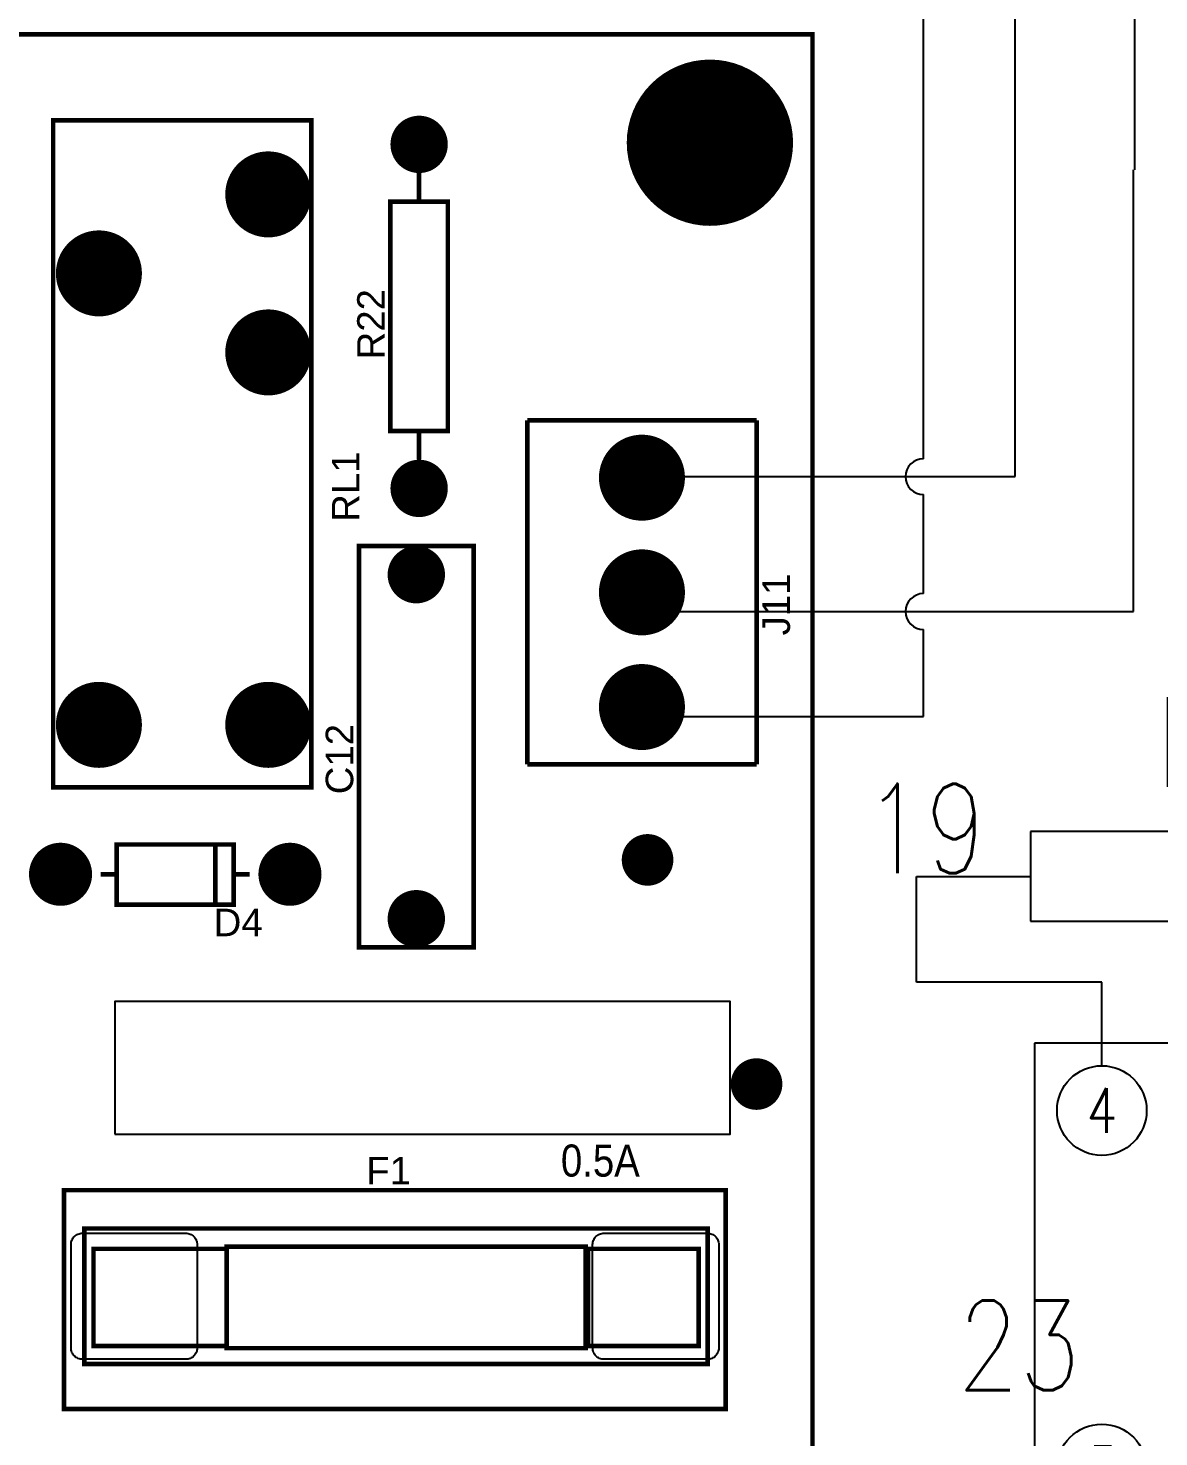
# Model space of a CAD drawing. Header units: inches. Extents: x 15 to 148, y 10 to 111.
# Drawn here: x 137.376 to 140.53, y 101.422 to 105.353 of the extents above; entities that cross this region are included whole.
import ezdxf
from ezdxf.enums import TextEntityAlignment as Align

# ---------------------------------------------------------------- set-up
doc = ezdxf.new("R2010")
doc.units = ezdxf.units.IN
doc.header["$MEASUREMENT"] = 0
for name, color, linetype in [('BLK_12AWG', 7, 'Continuous'), ('DESC', 1, 'Continuous'), ('SYMS', 7, 'Continuous'), ('TAGS', 250, 'Continuous'), ('TERMS', 250, 'Continuous')]:
    doc.layers.add(name, color=color, linetype=linetype)
doc.layers.add('WIRENO', color=5, linetype='Continuous', true_color=0x0000ff)
doc.styles.add('WD', font='romans.shx')

# ---------------------------------------------------------------- blocks, each defined once
blk = doc.blocks.new('VDV1TFL')
for p, q in [((-0.3438, 0.3438), (-0.3438, -0.3438)), ((0.0938, 0.3438), (-0.3438, 0.3438)), ((0.0938, -0.3438), (0.0938, 0.3438)), ((-0.3438, -0.3438), (0.0938, -0.3438))]:
    blk.add_line(p, q)
for centre in [(-0.25, 0.25), (0, 0.25), (-0.25, -0.25), (0, -0.25)]:
    blk.add_circle(centre, 0.0625)
at = {"style": 'WD', "width": 0.7}
for tag, p in [('INST', (-0.1195, 0.5446)), ('LOC', (-0.1195, 0.375)), ('RATING2', (-0.125, -0.1562))]:
    blk.add_attdef(tag, text='', height=0.125, dxfattribs=at).set_placement(p, align=Align.CENTER)
at = {"style": 'WD', "flags": 1}
for tag, p in [('X2TERM04', (-0.25, 0.3125)), ('X2TERM02', (0, 0.3125)), ('X4TERM04', (-0.3125, 0.25)), ('X1TERM02', (0.0625, 0.25)), ('X4TERM03', (-0.3125, -0.25)), ('X1TERM01', (0.0625, -0.25)), ('X8TERM03', (-0.25, -0.3125)), ('X8TERM01', (0, -0.3125))]:
    blk.add_attdef(tag, p, '', height=0.0125, dxfattribs=at)
at = {"linetype": 'Continuous', "style": 'WD', "width": 0.8, "flags": 8}
for tag, p in [('TERM04', (-0.25, 0.25)), ('TERM02', (0, 0.25)), ('TERM03', (-0.25, -0.25)), ('TERM01', (0, -0.25))]:
    blk.add_attdef(tag, text='', height=0.0625, dxfattribs=at).set_placement(p, align=Align.MIDDLE)
at = {"style": 'WD'}
for tag, p, width in [('TAG1', (0.1719, 0.0774), 0.8), ('DESC1', (0.1719, -0.0789), 0.7), ('DESC2', (0.1719, -0.2351), 0.7), ('XREF', (0.1719, -0.3914), 0.7)]:
    blk.add_attdef(tag, p, '', height=0.125, dxfattribs=dict(at, width=width))
at = {"style": 'WD', "width": 0.7}
blk.add_attdef('RATING1', text='', height=0.125, dxfattribs=at).set_placement((-0.125, 0.0625), align=Align.MIDDLE)
at = {"style": 'WD', "flags": 9}
blk.add_attdef('FAMILY', text='', height=0.01, dxfattribs=at).set_placement((-0.1303, -0.0802), align=Align.CENTER)
at = {"linetype": 'Continuous', "style": 'WD', "flags": 1}
for tag, p in [('CAT', (-0.125, -0.0907)), ('MFG', (-0.125, -0.1096))]:
    blk.add_attdef(tag, text='', height=0.01, dxfattribs=at).set_placement(p, align=Align.MIDDLE)
at = {"linetype": 'Continuous', "style": 'WD', "flags": 9}
blk.add_attdef('ASSYCODE', text='', height=0.01, dxfattribs=at).set_placement((-0.125, -0.125), align=Align.CENTER)
blk = doc.blocks.new('HLT1ENC')
for p, q in [((-0.3125, 0.0625), (-0.3125, -0.0625)), ((0.3125, 0.0625), (-0.3125, 0.0625)), ((0.3125, -0.0625), (0.3125, 0.0625)), ((-0.3125, -0.0625), (0.3125, -0.0625))]:
    blk.add_line(p, q)
at = {"style": 'WD', "width": 0.7}
for tag, p in [('INST', (0, 0.7633)), ('LOC', (0, 0.5937)), ('DESC1', (0, 0.4375)), ('DESC2', (0, 0.2812))]:
    blk.add_attdef(tag, text='', height=0.125, dxfattribs=at).set_placement(p, align=Align.CENTER)
at = {"style": 'WD'}
blk.add_attdef('TAG1', text='', height=0.125, dxfattribs=at).set_placement((0, 0.125), align=Align.CENTER)
for tag, p, height, flags in [('FAMILY', (0.3297, 0.1523), 0.01, 9), ('X4TERM01', (-0.3125, 0), 0.0125, 1), ('X1TERM02', (0.3125, 0), 0.0125, 1)]:
    blk.add_attdef(tag, p, '', height=height, dxfattribs=dict(at, flags=flags))
at = {"linetype": 'Continuous', "style": 'WD', "flags": 9}
for tag, p in [('CAT', (0.3547, 0.1082)), ('MFG', (0.3528, 0.0887)), ('ASSYCODE', (0.355, 0.0714))]:
    blk.add_attdef(tag, text='', height=0.01, dxfattribs=at).set_placement(p, align=Align.CENTER)
at = {"linetype": 'Continuous', "style": 'WD', "flags": 8}
blk.add_attdef('TERM01', text='', height=0.125, dxfattribs=at).set_placement((-0.4062, -0.0314), align=Align.TOP_RIGHT)
blk.add_attdef('TERM02', text='', height=0.125, dxfattribs=at).set_placement((0.4062, -0.0314), align=Align.TOP_LEFT)
blk = doc.blocks.new('WD_WNH')
at = {"linetype": 'Continuous', "style": 'WD', "width": 0.8}
blk.add_attdef('WIRENO', text='', height=0.125, dxfattribs=at).set_placement((0, 0.0625), align=Align.CENTER)
at = {"style": 'WD', "flags": 1}
for tag, p in [('W01USER', (0, 0.0781)), ('W02USER', (0, 0.0703)), ('W03USER', (0, 0.0625)), ('W04USER', (0, 0.0547)), ('W05USER', (0, 0.0469)), ('W06USER', (0, 0.0391)), ('W07USER', (0, 0.0312)), ('W08USER', (0, 0.0234)), ('W09USER', (0, 0.0156)), ('W10USER', (0, 0.0078))]:
    blk.add_attdef(tag, text='', height=0.005, dxfattribs=at).set_placement(p, align=Align.CENTER)
blk = doc.blocks.new('EPAD')
at = {"const_width": 0.5}
blk.add_lwpolyline([(-0.25, 0, 1), (0.25, 0, 1)], format="xyb", close=True, dxfattribs=at)
blk = doc.blocks.new('trr')
at = {"const_width": 0.008}
for points in [[(131.518, 100.4441), (137.4527, 100.4441), (137.4527, 104.9698), (131.518, 104.9698), (131.518, 100.4441)], [(131.518, 100.4441), (137.4527, 100.4441), (137.4527, 104.9698), (131.518, 104.9698), (131.518, 100.4441)], [(131.518, 100.4441), (137.4527, 100.4441), (137.4527, 104.9698), (131.518, 104.9698), (131.518, 100.4441)], [(136.1289, 103.6567), (136.5789, 103.6567), (136.5789, 104.8199), (136.1289, 104.8199), (136.1289, 103.6567)], [(136.1289, 103.6567), (136.5789, 103.6567), (136.5789, 104.8199), (136.1289, 104.8199), (136.1289, 103.6567)], [(136.1289, 103.6567), (136.5789, 103.6567), (136.5789, 104.8199), (136.1289, 104.8199), (136.1289, 103.6567)], [(136.7669, 104.6779), (136.7669, 104.7279)], [(136.7669, 104.6779), (136.7669, 104.7279)], [(136.7669, 104.6779), (136.7669, 104.7279)], [(136.7169, 104.2779), (136.8169, 104.2779), (136.8169, 104.6779), (136.7169, 104.6779), (136.7169, 104.2779)], [(136.7169, 104.2779), (136.8169, 104.2779), (136.8169, 104.6779), (136.7169, 104.6779), (136.7169, 104.2779)], [(136.7169, 104.2779), (136.8169, 104.2779), (136.8169, 104.6779), (136.7169, 104.6779), (136.7169, 104.2779)], [(137.3554, 104.2966), (136.9554, 104.2966)], [(136.9554, 104.2966), (136.9554, 103.6966)], [(137.3554, 104.2966), (136.9554, 104.2966)], [(136.9554, 104.2966), (136.9554, 103.6966)], [(137.3554, 104.2966), (136.9554, 104.2966)], [(136.9554, 104.2966), (136.9554, 103.6966)], [(137.3554, 103.6966), (137.3554, 104.2966)], [(137.3554, 103.6966), (137.3554, 104.2966)], [(137.3554, 103.6966), (137.3554, 104.2966)], [(136.7669, 104.2279), (136.7669, 104.2779)], [(136.7669, 104.2279), (136.7669, 104.2779)], [(136.7669, 104.2279), (136.7669, 104.2779)], [(136.662, 103.3774), (136.862, 103.3774), (136.862, 104.0774), (136.662, 104.0774), (136.662, 103.3774)], [(136.662, 103.3774), (136.862, 103.3774), (136.862, 104.0774), (136.662, 104.0774), (136.662, 103.3774)], [(136.662, 103.3774), (136.862, 103.3774), (136.862, 104.0774), (136.662, 104.0774), (136.662, 103.3774)], [(137.3554, 103.6966), (136.9554, 103.6966)], [(137.3554, 103.6966), (136.9554, 103.6966)], [(137.3554, 103.6966), (136.9554, 103.6966)], [(136.2397, 103.4519), (136.4437, 103.4519), (136.4437, 103.5569), (136.2397, 103.5569), (136.2397, 103.4519)], [(136.2397, 103.4519), (136.4437, 103.4519), (136.4437, 103.5569), (136.2397, 103.5569), (136.2397, 103.4519)], [(136.2397, 103.4519), (136.4437, 103.4519), (136.4437, 103.5569), (136.2397, 103.5569), (136.2397, 103.4519)], [(136.4117, 103.4529), (136.4117, 103.5559)], [(136.4117, 103.4529), (136.4117, 103.5559)], [(136.4117, 103.4529), (136.4117, 103.5559)], [(136.2397, 103.5049), (136.2117, 103.5049)], [(136.2397, 103.5049), (136.2117, 103.5049)], [(136.2397, 103.5049), (136.2117, 103.5049)], [(136.4717, 103.5049), (136.4437, 103.5049)], [(136.4717, 103.5049), (136.4437, 103.5049)], [(136.4717, 103.5049), (136.4437, 103.5049)], [(136.1479, 102.5721), (137.3015, 102.5721), (137.3015, 102.954), (136.1479, 102.954), (136.1479, 102.5721)], [(136.1479, 102.5721), (137.3015, 102.5721), (137.3015, 102.954), (136.1479, 102.954), (136.1479, 102.5721)], [(136.1479, 102.5721), (137.3015, 102.5721), (137.3015, 102.954), (136.1479, 102.954), (136.1479, 102.5721)], [(136.1834, 102.6509), (137.27, 102.6509), (137.27, 102.8871), (136.1834, 102.8871), (136.1834, 102.6509)], [(136.1834, 102.6509), (137.27, 102.6509), (137.27, 102.8871), (136.1834, 102.8871), (136.1834, 102.6509)], [(136.1834, 102.6509), (137.27, 102.6509), (137.27, 102.8871), (136.1834, 102.8871), (136.1834, 102.6509)], [(136.1991, 102.6824), (136.4314, 102.6824), (136.4314, 102.8517), (136.1991, 102.8517), (136.1991, 102.6824)], [(136.1991, 102.6824), (136.4314, 102.6824), (136.4314, 102.8517), (136.1991, 102.8517), (136.1991, 102.6824)], [(136.1991, 102.6824), (136.4314, 102.6824), (136.4314, 102.8517), (136.1991, 102.8517), (136.1991, 102.6824)], [(136.4314, 102.6784), (137.0574, 102.6784), (137.0574, 102.8556), (136.4314, 102.8556), (136.4314, 102.6784)], [(136.4314, 102.6784), (137.0574, 102.6784), (137.0574, 102.8556), (136.4314, 102.8556), (136.4314, 102.6784)], [(136.4314, 102.6784), (137.0574, 102.6784), (137.0574, 102.8556), (136.4314, 102.8556), (136.4314, 102.6784)], [(137.0613, 102.6824), (137.2542, 102.6824), (137.2542, 102.8517), (137.0613, 102.8517), (137.0613, 102.6824)], [(137.0613, 102.6824), (137.2542, 102.6824), (137.2542, 102.8517), (137.0613, 102.8517), (137.0613, 102.6824)], [(137.0613, 102.6824), (137.2542, 102.6824), (137.2542, 102.8517), (137.0613, 102.8517), (137.0613, 102.6824)]]:
    blk.add_lwpolyline(points, dxfattribs=at)
blk.add_lwpolyline([(136.2361, 103.0514), (137.3094, 103.0514), (137.3094, 103.2829), (136.2361, 103.2829), (136.2361, 103.0514)])
for points in [[(136.18, 102.879), (136.36, 102.879), (136.3621, 102.8789), (136.3641, 102.8786), (136.366, 102.8781), (136.3679, 102.8774), (136.3696, 102.8766), (136.3713, 102.8756), (136.3728, 102.8745), (136.3742, 102.8732), (136.3755, 102.8718), (136.3766, 102.8703), (136.3776, 102.8686), (136.3784, 102.8669), (136.3791, 102.865), (136.3796, 102.8631), (136.3799, 102.8611), (136.38, 102.859), (136.38, 102.679), (136.3799, 102.6769), (136.3796, 102.6749), (136.3791, 102.673), (136.3784, 102.6711), (136.3776, 102.6694), (136.3766, 102.6677), (136.3755, 102.6662), (136.3742, 102.6648), (136.3728, 102.6635), (136.3713, 102.6623), (136.3696, 102.6614), (136.3679, 102.6605), (136.366, 102.6599), (136.3641, 102.6594), (136.3621, 102.6591), (136.36, 102.659), (136.18, 102.659), (136.1779, 102.6591), (136.1759, 102.6594), (136.174, 102.6599), (136.1721, 102.6605), (136.1704, 102.6614), (136.1687, 102.6623), (136.1672, 102.6635), (136.1658, 102.6648), (136.1645, 102.6662), (136.1633, 102.6677), (136.1624, 102.6694), (136.1615, 102.6711), (136.1609, 102.673), (136.1604, 102.6749), (136.1601, 102.6769), (136.16, 102.679), (136.16, 102.859), (136.1601, 102.8611), (136.1604, 102.8631), (136.1609, 102.865), (136.1615, 102.8669), (136.1624, 102.8686), (136.1633, 102.8703), (136.1645, 102.8718), (136.1658, 102.8732), (136.1672, 102.8745), (136.1687, 102.8756), (136.1704, 102.8766), (136.1721, 102.8774), (136.174, 102.8781), (136.1759, 102.8786), (136.1779, 102.8789), (136.18, 102.879)], [(137.0894, 102.879), (137.2694, 102.879), (137.2715, 102.8789), (137.2735, 102.8786), (137.2755, 102.8781), (137.2773, 102.8774), (137.2791, 102.8766), (137.2807, 102.8756), (137.2822, 102.8745), (137.2836, 102.8732), (137.2849, 102.8718), (137.2861, 102.8703), (137.2871, 102.8686), (137.2879, 102.8669), (137.2885, 102.865), (137.289, 102.8631), (137.2893, 102.8611), (137.2894, 102.859), (137.2894, 102.679), (137.2893, 102.6769), (137.289, 102.6749), (137.2885, 102.673), (137.2879, 102.6711), (137.2871, 102.6694), (137.2861, 102.6677), (137.2849, 102.6662), (137.2836, 102.6648), (137.2822, 102.6635), (137.2807, 102.6623), (137.2791, 102.6614), (137.2773, 102.6605), (137.2755, 102.6599), (137.2735, 102.6594), (137.2715, 102.6591), (137.2694, 102.659), (137.0894, 102.659), (137.0873, 102.6591), (137.0853, 102.6594), (137.0834, 102.6599), (137.0816, 102.6605), (137.0798, 102.6614), (137.0782, 102.6623), (137.0766, 102.6635), (137.0752, 102.6648), (137.0739, 102.6662), (137.0728, 102.6677), (137.0718, 102.6694), (137.071, 102.6711), (137.0703, 102.673), (137.0698, 102.6749), (137.0695, 102.6769), (137.0694, 102.679), (137.0694, 102.859), (137.0695, 102.8611), (137.0698, 102.8631), (137.0703, 102.865), (137.071, 102.8669), (137.0718, 102.8686), (137.0728, 102.8703), (137.0739, 102.8718), (137.0752, 102.8732), (137.0766, 102.8745), (137.0782, 102.8756), (137.0798, 102.8766), (137.0816, 102.8774), (137.0834, 102.8781), (137.0853, 102.8786), (137.0873, 102.8789), (137.0894, 102.879)]]:
    blk.add_lwpolyline(points, close=True)
for p, xscale, yscale in [((137.2739, 104.7808), 0.29, 0.29), ((136.7669, 104.7779), 0.1, 0.1), ((136.5039, 104.6907), 0.15, 0.15), ((136.2086, 104.5529), 0.15, 0.15), ((136.5039, 104.4151), 0.15, 0.15), ((137.1554, 104.1966), 0.15, 0.15), ((136.7669, 104.1779), 0.1, 0.1), ((136.762, 104.0274), 0.1, 0.1), ((137.1554, 103.9966), 0.15, 0.15), ((137.1554, 103.7966), 0.15, 0.15), ((136.2086, 103.7655), 0.15, 0.15), ((136.5039, 103.7655), 0.15, 0.15), ((136.1417, 103.5049), 0.11, 0.11), ((136.5417, 103.5049), 0.11, 0.11), ((137.1652, 103.53), 0.09, 0.09), ((136.762, 103.4274), 0.1, 0.1), ((137.3552, 103.139), 0.09, 0.09)]:
    blk.add_blockref('EPAD', p, dxfattribs=dict(xscale=xscale, yscale=yscale))
at = {"width": 1.041667}
for s, p in [('R22', (136.7069, 104.4029)), ('R22', (136.7069, 104.4029)), ('R22', (136.7069, 104.4029)), ('RL1', (136.6629, 104.1197)), ('RL1', (136.6629, 104.1197)), ('RL1', (136.6629, 104.1197)), ('J11', (137.4134, 103.9216)), ('J11', (137.4134, 103.9216)), ('J11', (137.4134, 103.9216)), ('C12', (136.652, 103.6444)), ('C12', (136.652, 103.6444)), ('C12', (136.652, 103.6444))]:
    blk.add_text(s, height=0.048, rotation=90, dxfattribs=at).set_placement(p)
for s, height, width, p in [('D4', 0.048, 1.041667, (136.4087, 103.3969)), ('D4', 0.048, 1.041667, (136.4087, 103.3969)), ('D4', 0.048, 1.041667, (136.4087, 103.3969)), ('0.5A', 0.056, 0.892857, (137.0141, 102.9776)), ('0.5A', 0.056, 0.892857, (137.0141, 102.9776)), ('0.5A', 0.056, 0.892857, (137.0141, 102.9776)), ('F1', 0.048, 1.041667, (136.6747, 102.964)), ('F1', 0.048, 1.041667, (136.6747, 102.964)), ('F1', 0.048, 1.041667, (136.6747, 102.964))]:
    blk.add_text(s, height=height, dxfattribs=dict(width=width)).set_placement(p)
blk = doc.blocks.new('WD_WNV')
at = {"style": 'WD', "flags": 1}
for tag, p in [('W01USER', (-0.0625, 0.0938)), ('W02USER', (-0.0625, 0.0859)), ('W03USER', (-0.0625, 0.0781)), ('W04USER', (-0.0625, 0.0703)), ('W05USER', (-0.0625, 0.0625)), ('W06USER', (-0.0625, 0.0547)), ('W07USER', (-0.0625, 0.0469)), ('W08USER', (-0.0625, 0.0391)), ('W09USER', (-0.0625, 0.0312)), ('W10USER', (-0.0625, 0.0234))]:
    blk.add_attdef(tag, text='', height=0.005, dxfattribs=at).set_placement(p, align=Align.CENTER)
at = {"linetype": 'Continuous', "style": 'WD', "width": 0.8}
blk.add_attdef('WIRENO', text='', height=0.125, dxfattribs=at).set_placement((-0.05, 0), align=Align.MIDDLE_RIGHT)

msp = doc.modelspace()

# ---------------------------------------------------------------- linework, layer by layer
at = {"layer": 'BLK_12AWG'}
for p, q in [((140.1288, 105.2286), (140.1288, 106.1296)), ((140.4628, 104.9574), (140.4628, 105.8265)), ((139.8733, 104.1514), (139.8733, 105.5191)), ((140.1288, 104.9945), (140.1288, 105.2286)), ((140.1291, 104.1014), (140.1291, 104.9945)), ((140.4597, 103.725), (140.4597, 104.9574)), ((139.101, 104.1014), (140.1291, 104.1014)), ((139.8733, 103.775), (139.8733, 104.0514)), ((139.0651, 103.725), (140.4597, 103.725)), ((139.8733, 103.4317), (139.8733, 103.675)), ((139.0512, 103.4317), (139.8733, 103.4317)), ((139.8541, 102.6911), (139.8541, 102.9859)), ((139.8541, 102.9859), (140.1723, 102.9859)), ((140.3709, 102.6911), (139.8541, 102.6911)), ((140.3709, 102.4575), (140.3709, 102.6911))]:
    msp.add_line(p, q, dxfattribs=at)
for centre in [(139.8733, 104.1014), (139.8733, 103.725)]:
    msp.add_arc(centre, 0.05, 90, 270, dxfattribs=at)

# ---------------------------------------------------------------- block references
at = {"layer": 'BLK_12AWG', "xscale": 1.6, "yscale": 1.6, "zscale": 1.6}
msp.add_blockref('trr', (-80.3606, -62.616), dxfattribs=at)
at = {"layer": 'SYMS'}
ref = msp.add_blockref('HLT1ENC', (140.7973, 102.9859), dxfattribs=dict(at, xscale=2, yscale=2, zscale=2))
ref.add_attrib('DESC2', 'UV', dxfattribs={"layer": 'DESC', "height": 0.25, "style": 'WD', "width": 0.7}).set_placement((140.7973, 103.5484), align=Align.CENTER)
ref.add_attrib('DESC1', 'LUZ', dxfattribs={"layer": 'DESC', "height": 0.25, "style": 'WD', "width": 0.7}).set_placement((140.7973, 103.8609), align=Align.CENTER)
ref.add_attrib('TAG1', 'LT2', dxfattribs={"layer": 'TAGS', "height": 0.25, "style": 'WD'}).set_placement((140.7973, 103.2359), align=Align.CENTER)
ref = msp.add_blockref('VDV1TFL', (140.8709, 101.8325), dxfattribs=dict(at, xscale=2, yscale=2, zscale=2))
ref.add_attrib('TERM03', '3', dxfattribs={"layer": 'TERMS', "linetype": 'Continuous', "height": 0.125, "style": 'WD', "width": 0.8, "flags": 8}).set_placement((140.3709, 101.3325), align=Align.MIDDLE)
ref.add_attrib('DESC1', 'BALASTRO', (141.2146, 101.6748), dxfattribs={"layer": 'DESC', "height": 0.25, "style": 'WD', "width": 0.7})
ref.add_attrib('DESC2', '2X32W', (141.2146, 101.3623), dxfattribs={"layer": 'DESC', "height": 0.25, "style": 'WD', "width": 0.7})
ref.add_attrib('TERM04', '4', dxfattribs={"layer": 'TERMS', "linetype": 'Continuous', "height": 0.125, "style": 'WD', "width": 0.8, "flags": 8}).set_placement((140.3709, 102.3325), align=Align.MIDDLE)
ref.add_attrib('TERM02', '2', dxfattribs={"layer": 'TERMS', "linetype": 'Continuous', "height": 0.125, "style": 'WD', "width": 0.8, "flags": 8}).set_placement((140.8709, 102.3325), align=Align.MIDDLE)
ref.add_attrib('TERM01', '1', dxfattribs={"layer": 'TERMS', "linetype": 'Continuous', "height": 0.125, "style": 'WD', "width": 0.8, "flags": 8}).set_placement((140.8709, 101.3325), align=Align.MIDDLE)
ref.add_attrib('TAG1', 'DV1', (141.2146, 101.9873), dxfattribs={"layer": 'TAGS', "height": 0.25, "style": 'WD', "width": 0.8})
at = {"layer": 'WIRENO'}
ref = msp.add_blockref('WD_WNV', (139.9495, 102.7532), dxfattribs=dict(at, xscale=2, yscale=2, zscale=2))
ref.add_attrib('WIRENO', '19', dxfattribs={"linetype": 'Continuous', "height": 0.25, "style": 'WD', "width": 0.8}).set_placement((140.0492, 103.1195), align=Align.MIDDLE_RIGHT)
ref = msp.add_blockref('WD_WNH', (140.1396, 101.4272), dxfattribs=dict(at, xscale=2, yscale=2, zscale=2))
ref.add_attrib('WIRENO', '23', dxfattribs={"linetype": 'Continuous', "height": 0.25, "style": 'WD', "width": 0.8}).set_placement((140.1396, 101.5522), align=Align.CENTER)

doc.saveas('drawing.dxf')
